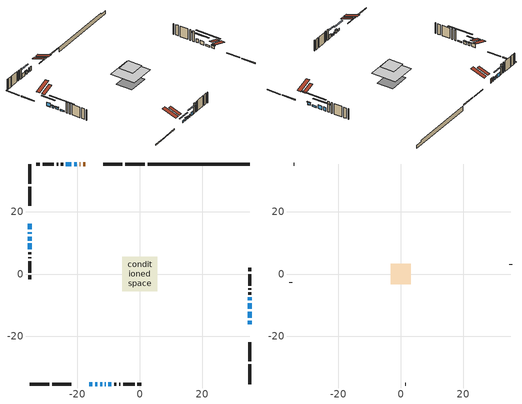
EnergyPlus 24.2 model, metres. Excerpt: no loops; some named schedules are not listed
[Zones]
conditioned space
 floor adiabatic (AdiabaticFloorConstruction): -5.59,-5.59 -5.59,5.59 5.59,5.59 5.59,-5.59 z2.92
 floor foundation (Slab1 construction): -4.62,-3.55 -4.62,3.55 4.62,3.55 4.62,-3.55 z-1.59
 wall outside (RimJoist1 construction): 1.68,35.33 -4.64,35.33 / -35.33,-35.33 -29,-35.33 / -35.33,35.33 -35.33,29 / 35.33,-35.33 35.33,-29 z0.48:0.78
 wall outside (RimJoist2 construction): -5.57,35.33 -11.71,35.33 / -28.07,-35.33 -21.94,-35.33 / -35.33,28.07 -35.33,21.94 / 35.33,-28.07 35.33,-21.94 z0.48:0.78
 wall outside (AdiabaticWallConstruction 1): -17.48,35.33 -18.22,35.33 / -19.15,35.33 -19.31,35.33 z0.48:2.51
 wall outside (AdiabaticWallConstruction): -20.24,35.33 -21,35.33 / -14.35,-35.33 -13.59,-35.33 z0.48:1.8; -16.17,-35.33 -15.28,-35.33 z0.48:1.45; -35.33,16.17 -35.33,14.39 / 35.33,-11.21 35.33,-9.38 / 35.33,-8.46 35.33,-7.54 / -21.93,35.33 -23.71,35.33 / -10.04,-35.33 -9.13,-35.33 z0.48:2.16; 35.33,-16.17 35.33,-14.95 z0.48:1.65; -35.33,13.46 -35.33,12.87 z0.48:1.57; -35.33,11.95 -35.33,10.72 z0.48:1.5; 35.33,-14.02 35.33,-12.14 / -35.33,9.8 -35.33,7.92 z0.48:1.09; -12.66,-35.33 -12.1,-35.33 / -11.17,-35.33 -10.97,-35.33 z0.48:1.7
 wall outside (Wall1 construction): -24.64,35.33 -25.32,35.33 / -8.2,-35.33 -7.52,-35.33 / -35.33,6.99 -35.33,6.31 / 35.33,-6.61 35.33,-5.93 z0.48:5.36
 wall outside (Wall2 construction): -26.25,35.33 -26.62,35.33 / -6.59,-35.33 -6.22,-35.33 / -35.33,5.38 -35.33,5 / 35.33,-5 35.33,-4.63 z0.48:5.36
 wall outside (Wall3 construction): -27.55,35.33 -31.17,35.33 / -5.29,-35.33 -1.67,-35.33 / -35.33,4.08 -35.33,0.45 / 35.33,-3.7 35.33,-0.08 z0.48:5.36
 wall outside (Wall4 construction): -32.1,35.33 -33.31,35.33 / -0.74,-35.33 0.47,-35.33 / -35.33,-0.47 -35.33,-1.68 / 35.33,0.85 35.33,2.06 z0.48:5.36
 wall foundation (FoundationWall1 construction): 2.61,35.33,-1.59 2.61,35.33,0.48 32.05,35.33,0.48 32.05,35.33,-0.22 35.33,35.33,-0.22 35.33,35.33,-1.59
 window (WindowConstruction): -20.24,35.33 -21,35.33 z0.48:1.8
 window (WindowConstruction 6): -16.17,-35.33 -15.28,-35.33 z0.48:1.45
 window (WindowConstruction 7): -35.33,16.17 -35.33,14.39 z0.48:2.16
 window (WindowConstruction 8): 35.33,-16.17 35.33,-14.95 z0.48:1.65
 window (WindowConstruction 9): -35.33,13.46 -35.33,12.87 z0.48:1.57
 window (WindowConstruction 10): -35.33,11.94 -35.33,10.73 z0.48:1.49
 window (WindowConstruction 13): 35.33,-14.02 35.33,-12.14 z0.48:1.09
 window (WindowConstruction 14): -35.33,9.8 -35.33,7.92 z0.48:1.09
 window (WindowConstruction 1): -14.35,-35.33 -13.59,-35.33 z0.48:1.8
 window (WindowConstruction 11): -12.66,-35.33 -12.1,-35.33 z0.48:1.7
 window (WindowConstruction 12): -11.17,-35.33 -10.97,-35.33 z0.48:1.7
 window (WindowConstruction 2): 35.33,-11.21 35.33,-9.38 z0.48:2.16
 window (WindowConstruction 3): 35.33,-8.46 35.33,-7.54 z0.48:2.16
 window (WindowConstruction 4): -21.93,35.33 -23.71,35.33 z0.48:2.16
 window (WindowConstruction 5): -10.04,-35.33 -9.13,-35.33 z0.48:2.16
 door (Door): -17.48,35.33 -18.22,35.33 z0.48:2.51
 door (Door 1): -19.15,35.33 -19.31,35.33 z0.48:2.51
 ceiling adiabatic (AdiabaticFloorConstruction): 5.59,-5.59 5.59,5.59 -5.59,5.59 -5.59,-5.59 z2.92
 roof outside (Roof2 construction): -16.55,35.33,5.36 -16.55,30.34,7.02 -15.24,30.34,7.02 -15.24,35.33,5.36; -17.1,-35.33,5.36 -17.1,-30.34,7.02 -18.41,-30.34,7.02 -18.41,-35.33,5.36; -35.33,17.1,5.36 -30.34,17.1,7.02 -30.34,18.41,7.02 -35.33,18.41,5.36; 35.33,-17.1,5.36 30.34,-17.1,7.02 30.34,-18.41,7.02 35.33,-18.41,5.36
attic - vented
 floor to conditioned space (Floor1 construction Reversed): -3.25,-3.25 -3.25,3.25 3.25,3.25 3.25,-3.25 z5.36
 wall outside (Wall5 construction): -34.24,35.33 -34.4,35.33 / 1.4,-35.33 1.56,-35.33 / -35.33,-2.61 -35.33,-2.77 / 35.33,2.98 35.33,3.15 z0.48:5.36
 roof outside (Roof1 construction): -14.31,35.33,5.36 -14.31,28.99,7.47 -12.64,28.99,7.47 -12.64,35.33,5.36; -19.34,-35.33,5.36 -19.34,-28.99,7.47 -21.01,-28.99,7.47 -21.01,-35.33,5.36; -35.33,19.34,5.36 -28.99,19.34,7.47 -28.99,21.01,7.47 -35.33,21.01,5.36; 35.33,-19.34,5.36 28.99,-19.34,7.47 28.99,-21.01,7.47 35.33,-21.01,5.36
shading: -21.2,35.33 -20.04,35.33 -20.04,35.74 -21.2,35.74 z2; -12.98,-35.33 -18.47,-35.33 -18.47,-35.74 -12.98,-35.74 z3.75; -35.33,12.09 -35.33,18.47 -35.74,18.47 -35.74,12.09 z4.46; 35.33,-14.75 35.33,-16.37 35.74,-16.37 35.74,-14.75 z1.85; -35.33,12.67 -35.33,13.66 -35.74,13.66 -35.74,12.67 z1.77; -35.33,10.52 -35.33,12.15 -35.74,12.15 -35.74,10.52 z1.7; 35.33,-7.28 35.33,-18.88 35.74,-18.88 35.74,-7.28 z5.95; -35.33,3.06 -35.33,14.66 -35.74,14.66 -35.74,3.06 z5.95; -13.39,-35.33 -14.55,-35.33 -14.55,-35.74 -13.39,-35.74 z2; 35.33,-7.08 35.33,-13.51 35.74,-13.51 35.74,-7.08 z4.46; 35.33,-5.24 35.33,-10.76 35.74,-10.76 35.74,-5.24 z4.46; -26.01,35.33 -19.63,35.33 -19.63,35.74 -26.01,35.74 z4.46; -6.83,-35.33 -12.35,-35.33 -12.35,-35.74 -6.83,-35.74 z4.46
[Building]
Building 1: Terrain=Suburbs
[Site:Location]
Erieau AUT_ON: Latitude {deg}=42.25; Longitude {deg}=-81.9; Time Zone {hr}=-5; Elevation {m}=178; Keep Site Location Information=Yes
[Site:GroundTemperature:Shallow]
5.2292, 3.30147, 3.1471, 4.0619, 7.73432, 11.3896, 14.5586, 16.5661, 16.7366, 15.1039, 12.0157, 8.47254
[Site:WaterMainsTemperature]
Calculation Method=Schedule; Temperature Schedule=mains temperature schedule
[Material] Roughness=Rough; Thermal Absorptance=0.9
Name | Thickness {m} | Conductivity {W/m-K} | Density {kg/m3} | Specific Heat {J/kg-K} | Solar Absorptance | Visible Absorptance
asphalt or fiberglass shingles | 0.00635 | 0.162714 | 1121.4 | 1465.45 | 0.4 | 0.4
ceiling stud and cavity | 0.1397 | 0.079977 | 65.682 | 1177.47 | 0.7 | 0.7
concrete 4.0 in. | 0.1016 | 1.803125 | 2242.8 | 837.4 | 0.7 | 0.7
concrete 8.0 in. | 0.2032 | 1.803125 | 2242.8 | 837.4 | 0.7 | 0.7
door material | 0.04445 | 0.0451087 | 512.64 | 1214.23 | 0.7 | 0.7
door material 1 | 0.04445 | 0.188738 | 512.64 | 1214.23 | 0.7 | 0.7
floor covering | 0.0127 | 0.0433444 | 54.468 | 1339.84 | 0.6 | 0.6
floor rigid ins; wall rigid ins | 0.512978 | 0.029427 | 32.04 | 1214.23 | 0.7 | 0.7
floor stud and cavity | 0.1397 | 1.75129 | 37.0049 | 1207.88 | 0.7 | 0.7
furniture material conditioned space 1 | 0.1524 | 0.115458 | 640.8 | 1214.23 | 0.6 | 0.6
gypsum board | 0.0127 | 0.160291 | 801 | 837.4 | 0.6 | 0.6
osb sheathing 0.5 in. | 0.0127 | 0.115458 | 512.64 | 1214.23 | 0.7 | 0.7
osb sheathing 0.75 in. | 0.01905 | 0.115458 | 512.64 | 1214.23 | 0.7 | 0.7
rim joist stud and cavity | 0.0508 | 0.177588 | 50.32683 | 1063.81 | 0.6 | 0.6
rim joist stud and cavity 1 | 0.0508 | 0.107068 | 50.32683 | 1063.81 | 0.6 | 0.6
roof stud and cavity | 0.2032 | 0.116946 | 78.34581 | 1123.46 | 0.7 | 0.7
wall stud and cavity | 0.1397 | 0.100175 | 139.0536 | 1170.24 | 0.7 | 0.7
wall stud and cavity 1 | 0.1397 | 0.119666 | 139.0536 | 1170.24 | 0.7 | 0.7
wall stud and cavity 2 | 0.1397 | 0.0989258 | 139.0536 | 1170.24 | 0.7 | 0.7
wall stud and cavity 3 | 0.1397 | 0.123006 | 139.0536 | 1170.24 | 0.7 | 0.7
wall stud and cavity 4 | 0.0889 | 6.9971 | 50.32683 | 1063.81 | 0.6 | 0.6
wall stud and cavity 5 | 0.0889 | 0.380278 | 52.3479 | 1209.89 | 0.7 | 0.7
wall stud and cavity 6 | 0.0889 | 0.391764 | 83.0341 | 1211.67 | 0.7 | 0.7
wood siding | 0.0254 | 0.102417 | 544.68 | 1172.36 | 0.4 | 0.4
wood siding 1 | 0.00254 | 0.102417 | 544.68 | 1172.36 | 0.4 | 0.4
wood siding 2; wood siding 3; wood siding 4 | 0.0254 | 0.102417 | 544.68 | 1172.36 | 0.7 | 0.7
[WindowMaterial:SimpleGlazingSystem]
Name | U-Factor {W/m2-K} | Solar Heat Gain Coefficient
WindowMaterial | 5.073293 | 0.65
WindowMaterial 1 | 2.42848 | 0.5
WindowMaterial 10 | 2.47958 | 0.5
WindowMaterial 11 | 2.56191 | 0.44
WindowMaterial 2 | 4.349348 | 0.7
WindowMaterial 3 | 4.752486 | 0.67
WindowMaterial 4 | 4.775198 | 0.67
WindowMaterial 5 | 5.237955 | 0.64
WindowMaterial 6 | 4.828 | 0.67
WindowMaterial 7 | 5.50028 | 0.63
WindowMaterial 8 | 4.91601 | 0.66
WindowMaterial 9 | 2.302429 | 0.57
[Construction]
AdiabaticFloorConstruction: floor stud and cavity, floor rigid ins, osb sheathing 0.75 in., floor covering
AdiabaticWallConstruction: wood siding 3, wall rigid ins, wall stud and cavity 5, gypsum board
AdiabaticWallConstruction 1: wood siding 4, wall rigid ins, wall stud and cavity 5, gypsum board
Door: door material
Door 1: door material 1
Floor1 construction Reversed: gypsum board, ceiling stud and cavity
FoundationWall1 construction: concrete 8.0 in.
furniture construction conditioned space 1: furniture material conditioned space 1
PartitionWallConstruction: gypsum board, wall stud and cavity 6, gypsum board
RimJoist1 construction: wood siding 2, rim joist stud and cavity
RimJoist2 construction: wood siding 2, rim joist stud and cavity 1
Roof1 construction: asphalt or fiberglass shingles
Roof2 construction: asphalt or fiberglass shingles, osb sheathing 0.75 in., roof stud and cavity, gypsum board
Slab1 construction: concrete 4.0 in.
Wall1 construction: wood siding, osb sheathing 0.5 in., wall stud and cavity, gypsum board
Wall2 construction: wood siding, osb sheathing 0.5 in., wall stud and cavity 1, gypsum board
Wall3 construction: wood siding, osb sheathing 0.5 in., wall stud and cavity 2, gypsum board
Wall4 construction: wood siding, osb sheathing 0.5 in., wall stud and cavity 3, gypsum board
Wall5 construction: wood siding 1, wall stud and cavity 4
WindowConstruction: WindowMaterial
WindowConstruction 1: WindowMaterial 1
WindowConstruction 10: WindowMaterial 8
WindowConstruction 11: WindowMaterial 9
WindowConstruction 12: WindowMaterial 10
WindowConstruction 13; WindowConstruction 14: WindowMaterial 11
WindowConstruction 2: WindowMaterial 2
WindowConstruction 3; WindowConstruction 5: WindowMaterial 3
WindowConstruction 4; WindowConstruction 7: WindowMaterial 4
WindowConstruction 6: WindowMaterial 5
WindowConstruction 8: WindowMaterial 6
WindowConstruction 9: WindowMaterial 7
[Zone] Multiplier=1; Part of Total Floor Area=Yes
Name | Volume {m3}
attic - vented | 14.5409
conditioned space | 472.5
[Space]
Name | Zone | Volume {m3}
attic - vented 1 | attic - vented | 14.5409
conditioned space 1 | conditioned space | 472.5
[ZoneInfiltration:EffectiveLeakageArea]
infil attic - vented 1: Zone or Space=attic - vented 1; Schedule=Always On Discrete; Effective Air Leakage Area {cm2}=2034.24; Stack Coefficient=0.000486099; Wind Coefficient=1.48964e-05
[ZoneMixing]
whole house fan mix: Zone or Space=attic - vented; Schedule=Always On Continuous; Design Flow Rate Calculation Method=Flow/Zone; Design Flow Rate {m3/s}=0; Source Zone or Space=conditioned space
[SurfaceProperty:ExposedFoundationPerimeter]
Slab1: Exposed Perimeter Calculation Method=TotalExposedPerimeter; Total Exposed Perimeter {m}=32.716
[InternalMass] Zone or ZoneList=conditioned space; Space or SpaceList=conditioned space 1
Name | Construction | Surface Area {m2}
furniture mass conditioned space 1 | furniture construction conditioned space 1 | 76.3604
partition wall mass | PartitionWallConstruction | 190.901
[Lights]
interior lighting: Zone or ZoneList or Space or SpaceList=conditioned space 1; Schedule=interior lighting schedule; Design Level Calculation Method=LightingLevel; Lighting Level {W}=343.2; Return Air Fraction=0; Fraction Radiant=0.6; Fraction Visible=0.2; Fraction Replaceable=1
[People]
occupants: Zone or ZoneList or Space or SpaceList=conditioned space 1; Number of People Schedule=occupants schedule; Number of People Calculation Method=People; Number of People=3; Fraction Radiant=0.314171; Sensible Heat Fraction=0.56303; Activity Level Schedule=occupants activity schedule; Carbon Dioxide Generation Rate {m3/s-W}=0; Enable ASHRAE 55 Comfort Warnings=No; Mean Radiant Temperature Calculation Type=EnclosureAveraged
[ElectricEquipment] Zone or ZoneList or Space or SpaceList=conditioned space 1; Design Level Calculation Method=EquipmentLevel
Name | Schedule | Design Level {W} | Fraction Latent | Fraction Radiant | Fraction Lost
clothes dryer | clothes dryer schedule | 140.772 | 0.015 | 0.081 | 0.85
clothes washer | clothes washer schedule | 32.1985 | 0.03 | 0.162 | 0.7
cooking range | cooking range schedule | 215.147 | 0.08 | 0.432 | 0.2
dishwasher | dishwasher schedule | 66.8632 | 0.3 | 0.18 | 0.4
fridge | fridge schedule | 72.9452 | 0 | 0.6 | 0
mech vent house fan | mech vent house fan schedule | 0 | 0 | 0 | 1
mech vent house fan cfis | mech vent house fan cfis schedule | 0 | 0 | 0 | 0
misc plug loads | misc plug loads schedule | 494.7 | 0.045 | 0.513 | 0.1
whole house fan | Always On Discrete | 0 | 0 | 0 | 1
[OtherEquipment] Zone or ZoneList or Space or SpaceList=conditioned space 1; Design Level Calculation Method=EquipmentLevel
Name | Fuel Type | Schedule | Design Level {W} | Fraction Latent | Fraction Radiant | Fraction Lost
clothes dryer 1 | Electricity | clothes dryer schedule | 0 | 0.015 | 0.081 | 0.85
cooking range 1 | Electricity | cooking range schedule | 0 | 0.08 | 0.432 | 0.2
general water use latent | None | general water use schedule | 62.594 | 1 | 0 | 0
general water use sensible | None | general water use schedule | -61.6891 | 0 | 0.6 | 0
mech vent house fan latent load | None | Always On Discrete | 0 | 1 | 0 | 0
mech vent house fan sensible load | None | Always On Discrete | 0 | 0 | 0 | 0
water heater energy adjustment1 | NaturalGas | Always On Discrete | 0.01 | 0 | 0 | 1
[ZoneInfiltration:DesignFlowRate] Zone or ZoneList or Space or SpaceList=conditioned space 1; Schedule=Always On Discrete; Design Flow Rate Calculation Method=Flow/Zone; Design Flow Rate {m3/s}=0
infil flow; natural vent flow; whole house fan flow
[Foundation:Kiva]
Foundation Kiva 1: Initial Indoor Air Temperature {C}=18; Wall Height Above Grade {m}=0.479999; Wall Depth Below Slab {m}=0.2032
[Foundation:Kiva:Settings]
Soil Conductivity {W/m-K}=0.849921; Soil Density {kg/m3}=1842.3; Soil Specific Heat {J/kg-K}=418.7; Ground Solar Absorptivity=0.9; Ground Thermal Absorptivity=0.9; Ground Surface Roughness {m}=0.03; Far-Field Width {m}=40; Deep-Ground Boundary Condition=ZeroFlux; Deep-Ground Depth {m}=40; Minimum Cell Dimension {m}=0.2; Maximum Cell Growth Coefficient=3; Simulation Timestep=Timestep
[Exterior:Lights]
exterior lighting: Schedule=exterior lighting schedule; Design Level {W}=75.6
[Schedule:Constant]
Name | Hourly Value
Always On Continuous; mech vent house fan schedule; mech vent house fan cfis schedule; Always On Discrete | 1
occupants activity schedule | 117.228
fridge schedule | 0
[Schedule:Week:Daily]
interior lighting schedule Week Rule - Jan1-Jan27: interior lighting schedule day, interior lighting schedule day, interior lighting schedule day, interior lighting schedule day, interior lighting schedule day, interior lighting schedule day, interior lighting schedule day, interior lighting schedule default day, interior lighting schedule default day, interior lighting schedule default day, interior lighting schedule default day, interior lighting schedule default day
interior lighting schedule Week Rule - Jan28-Feb3: interior lighting schedule day, interior lighting schedule day, interior lighting schedule day, interior lighting schedule day, interior lighting schedule day 1, interior lighting schedule day 1, interior lighting schedule day 1, interior lighting schedule default day, interior lighting schedule default day, interior lighting schedule default day, interior lighting schedule default day, interior lighting schedule default day
interior lighting schedule Week Rule - Feb4-Feb24: interior lighting schedule day 1, interior lighting schedule day 1, interior lighting schedule day 1, interior lighting schedule day 1, interior lighting schedule day 1, interior lighting schedule day 1, interior lighting schedule day 1, interior lighting schedule default day, interior lighting schedule default day, interior lighting schedule default day, interior lighting schedule default day, interior lighting schedule default day
interior lighting schedule Week Rule - Feb25-Mar3: interior lighting schedule day 1, interior lighting schedule day 1, interior lighting schedule day 1, interior lighting schedule day 1, interior lighting schedule day 2, interior lighting schedule day 2, interior lighting schedule day 2, interior lighting schedule default day, interior lighting schedule default day, interior lighting schedule default day, interior lighting schedule default day, interior lighting schedule default day
interior lighting schedule Week Rule - Mar4-Mar31: interior lighting schedule day 2, interior lighting schedule day 2, interior lighting schedule day 2, interior lighting schedule day 2, interior lighting schedule day 2, interior lighting schedule day 2, interior lighting schedule day 2, interior lighting schedule default day, interior lighting schedule default day, interior lighting schedule default day, interior lighting schedule default day, interior lighting schedule default day
interior lighting schedule Week Rule - Apr1-Apr28: interior lighting schedule day 3, interior lighting schedule day 3, interior lighting schedule day 3, interior lighting schedule day 3, interior lighting schedule day 3, interior lighting schedule day 3, interior lighting schedule day 3, interior lighting schedule default day, interior lighting schedule default day, interior lighting schedule default day, interior lighting schedule default day, interior lighting schedule default day
interior lighting schedule Week Rule - Apr29-May5: interior lighting schedule day 3, interior lighting schedule day 3, interior lighting schedule day 4, interior lighting schedule day 4, interior lighting schedule day 4, interior lighting schedule day 4, interior lighting schedule day 4, interior lighting schedule default day, interior lighting schedule default day, interior lighting schedule default day, interior lighting schedule default day, interior lighting schedule default day
interior lighting schedule Week Rule - May6-May26: interior lighting schedule day 4, interior lighting schedule day 4, interior lighting schedule day 4, interior lighting schedule day 4, interior lighting schedule day 4, interior lighting schedule day 4, interior lighting schedule day 4, interior lighting schedule default day, interior lighting schedule default day, interior lighting schedule default day, interior lighting schedule default day, interior lighting schedule default day
interior lighting schedule Week Rule - May27-Jun2: interior lighting schedule day 4, interior lighting schedule day 4, interior lighting schedule day 4, interior lighting schedule day 4, interior lighting schedule day 4, interior lighting schedule day 5, interior lighting schedule day 5, interior lighting schedule default day, interior lighting schedule default day, interior lighting schedule default day, interior lighting schedule default day, interior lighting schedule default day
interior lighting schedule Week Rule - Jun3-Jun30: interior lighting schedule day 5, interior lighting schedule day 5, interior lighting schedule day 5, interior lighting schedule day 5, interior lighting schedule day 5, interior lighting schedule day 5, interior lighting schedule day 5, interior lighting schedule default day, interior lighting schedule default day, interior lighting schedule default day, interior lighting schedule default day, interior lighting schedule default day
interior lighting schedule Week Rule - Jul1-Jul28: interior lighting schedule day 6, interior lighting schedule day 6, interior lighting schedule day 6, interior lighting schedule day 6, interior lighting schedule day 6, interior lighting schedule day 6, interior lighting schedule day 6, interior lighting schedule default day, interior lighting schedule default day, interior lighting schedule default day, interior lighting schedule default day, interior lighting schedule default day
interior lighting schedule Week Rule - Jul29-Aug4: interior lighting schedule day 6, interior lighting schedule day 6, interior lighting schedule day 6, interior lighting schedule day 7, interior lighting schedule day 7, interior lighting schedule day 7, interior lighting schedule day 7, interior lighting schedule default day, interior lighting schedule default day, interior lighting schedule default day, interior lighting schedule default day, interior lighting schedule default day
interior lighting schedule Week Rule - Aug5-Aug25: interior lighting schedule day 7, interior lighting schedule day 7, interior lighting schedule day 7, interior lighting schedule day 7, interior lighting schedule day 7, interior lighting schedule day 7, interior lighting schedule day 7, interior lighting schedule default day, interior lighting schedule default day, interior lighting schedule default day, interior lighting schedule default day, interior lighting schedule default day
interior lighting schedule Week Rule - Aug26-Sep1: interior lighting schedule day 7, interior lighting schedule day 7, interior lighting schedule day 7, interior lighting schedule day 7, interior lighting schedule day 7, interior lighting schedule day 7, interior lighting schedule day 8, interior lighting schedule default day, interior lighting schedule default day, interior lighting schedule default day, interior lighting schedule default day, interior lighting schedule default day
interior lighting schedule Week Rule - Sep2-Sep29: interior lighting schedule day 8, interior lighting schedule day 8, interior lighting schedule day 8, interior lighting schedule day 8, interior lighting schedule day 8, interior lighting schedule day 8, interior lighting schedule day 8, interior lighting schedule default day, interior lighting schedule default day, interior lighting schedule default day, interior lighting schedule default day, interior lighting schedule default day
interior lighting schedule Week Rule - Sep30-Oct6: interior lighting schedule day 8, interior lighting schedule day 9, interior lighting schedule day 9, interior lighting schedule day 9, interior lighting schedule day 9, interior lighting schedule day 9, interior lighting schedule day 9, interior lighting schedule default day, interior lighting schedule default day, interior lighting schedule default day, interior lighting schedule default day, interior lighting schedule default day
interior lighting schedule Week Rule - Oct7-Oct27: interior lighting schedule day 9, interior lighting schedule day 9, interior lighting schedule day 9, interior lighting schedule day 9, interior lighting schedule day 9, interior lighting schedule day 9, interior lighting schedule day 9, interior lighting schedule default day, interior lighting schedule default day, interior lighting schedule default day, interior lighting schedule default day, interior lighting schedule default day
interior lighting schedule Week Rule - Oct28-Nov3: interior lighting schedule day 9, interior lighting schedule day 9, interior lighting schedule day 9, interior lighting schedule day 9, interior lighting schedule day 10, interior lighting schedule day 10, interior lighting schedule day 10, interior lighting schedule default day, interior lighting schedule default day, interior lighting schedule default day, interior lighting schedule default day, interior lighting schedule default day
interior lighting schedule Week Rule - Nov4-Nov24: interior lighting schedule day 10, interior lighting schedule day 10, interior lighting schedule day 10, interior lighting schedule day 10, interior lighting schedule day 10, interior lighting schedule day 10, interior lighting schedule day 10, interior lighting schedule default day, interior lighting schedule default day, interior lighting schedule default day, interior lighting schedule default day, interior lighting schedule default day
interior lighting schedule Week Rule - Nov25-Dec1: interior lighting schedule day 10, interior lighting schedule day 10, interior lighting schedule day 10, interior lighting schedule day 10, interior lighting schedule day 10, interior lighting schedule day 10, interior lighting schedule day 11, interior lighting schedule default day, interior lighting schedule default day, interior lighting schedule default day, interior lighting schedule default day, interior lighting schedule default day
interior lighting schedule Week Rule - Dec2-Dec31: interior lighting schedule day 11, interior lighting schedule day 11, interior lighting schedule day 11, interior lighting schedule day 11, interior lighting schedule day 11, interior lighting schedule day 11, interior lighting schedule day 11, interior lighting schedule default day, interior lighting schedule default day, interior lighting schedule default day, interior lighting schedule default day, interior lighting schedule default day
occupants schedule Week Rule - Jan1-Dec31: occupants schedule day, occupants schedule day, occupants schedule day, occupants schedule day, occupants schedule day, occupants schedule day, occupants schedule day, occupants schedule default day, occupants schedule default day, occupants schedule default day, occupants schedule default day, occupants schedule default day
clothes dryer schedule Week Rule - Jan1-Dec31: clothes dryer schedule day, clothes dryer schedule day, clothes dryer schedule day, clothes dryer schedule day, clothes dryer schedule day, clothes dryer schedule day, clothes dryer schedule day, clothes dryer schedule default day, clothes dryer schedule default day, clothes dryer schedule default day, clothes dryer schedule default day, clothes dryer schedule default day
clothes washer schedule Week Rule - Jan1-Dec31: clothes washer schedule day, clothes washer schedule day, clothes washer schedule day, clothes washer schedule day, clothes washer schedule day, clothes washer schedule day, clothes washer schedule day, clothes washer schedule default day, clothes washer schedule default day, clothes washer schedule default day, clothes washer schedule default day, clothes washer schedule default day
cooking range schedule Week Rule - Jan1-Dec31: cooking range schedule day, cooking range schedule day, cooking range schedule day, cooking range schedule day, cooking range schedule day, cooking range schedule day, cooking range schedule day, cooking range schedule default day, cooking range schedule default day, cooking range schedule default day, cooking range schedule default day, cooking range schedule default day
dishwasher schedule Week Rule - Jan1-Dec31: dishwasher schedule day, dishwasher schedule day, dishwasher schedule day, dishwasher schedule day, dishwasher schedule day, dishwasher schedule day, dishwasher schedule day, dishwasher schedule default day, dishwasher schedule default day, dishwasher schedule default day, dishwasher schedule default day, dishwasher schedule default day
misc plug loads schedule Week Rule - Jan1-Dec31: misc plug loads schedule day, misc plug loads schedule day, misc plug loads schedule day, misc plug loads schedule day, misc plug loads schedule day, misc plug loads schedule day, misc plug loads schedule day, misc plug loads schedule default day, misc plug loads schedule default day, misc plug loads schedule default day, misc plug loads schedule default day, misc plug loads schedule default day
general water use schedule Week Rule - Jan1-Dec31: general water use schedule day, general water use schedule day, general water use schedule day, general water use schedule day, general water use schedule day, general water use schedule day, general water use schedule day, general water use schedule default day, general water use schedule default day, general water use schedule default day, general water use schedule default day, general water use schedule default day
exterior lighting schedule Week Rule - Jan1-Jan27: exterior lighting schedule day, exterior lighting schedule day, exterior lighting schedule day, exterior lighting schedule day, exterior lighting schedule day, exterior lighting schedule day, exterior lighting schedule day, exterior lighting schedule default day, exterior lighting schedule default day, exterior lighting schedule default day, exterior lighting schedule default day, exterior lighting schedule default day
exterior lighting schedule Week Rule - Jan28-Feb3: exterior lighting schedule day, exterior lighting schedule day, exterior lighting schedule day, exterior lighting schedule day, exterior lighting schedule day 1, exterior lighting schedule day 1, exterior lighting schedule day 1, exterior lighting schedule default day, exterior lighting schedule default day, exterior lighting schedule default day, exterior lighting schedule default day, exterior lighting schedule default day
exterior lighting schedule Week Rule - Feb4-Feb24: exterior lighting schedule day 1, exterior lighting schedule day 1, exterior lighting schedule day 1, exterior lighting schedule day 1, exterior lighting schedule day 1, exterior lighting schedule day 1, exterior lighting schedule day 1, exterior lighting schedule default day, exterior lighting schedule default day, exterior lighting schedule default day, exterior lighting schedule default day, exterior lighting schedule default day
exterior lighting schedule Week Rule - Feb25-Mar3: exterior lighting schedule day 1, exterior lighting schedule day 1, exterior lighting schedule day 1, exterior lighting schedule day 1, exterior lighting schedule day 2, exterior lighting schedule day 2, exterior lighting schedule day 2, exterior lighting schedule default day, exterior lighting schedule default day, exterior lighting schedule default day, exterior lighting schedule default day, exterior lighting schedule default day
exterior lighting schedule Week Rule - Mar4-Mar31: exterior lighting schedule day 2, exterior lighting schedule day 2, exterior lighting schedule day 2, exterior lighting schedule day 2, exterior lighting schedule day 2, exterior lighting schedule day 2, exterior lighting schedule day 2, exterior lighting schedule default day, exterior lighting schedule default day, exterior lighting schedule default day, exterior lighting schedule default day, exterior lighting schedule default day
exterior lighting schedule Week Rule - Apr1-Apr28: exterior lighting schedule day 3, exterior lighting schedule day 3, exterior lighting schedule day 3, exterior lighting schedule day 3, exterior lighting schedule day 3, exterior lighting schedule day 3, exterior lighting schedule day 3, exterior lighting schedule default day, exterior lighting schedule default day, exterior lighting schedule default day, exterior lighting schedule default day, exterior lighting schedule default day
exterior lighting schedule Week Rule - Apr29-May5: exterior lighting schedule day 3, exterior lighting schedule day 3, exterior lighting schedule day 4, exterior lighting schedule day 4, exterior lighting schedule day 4, exterior lighting schedule day 4, exterior lighting schedule day 4, exterior lighting schedule default day, exterior lighting schedule default day, exterior lighting schedule default day, exterior lighting schedule default day, exterior lighting schedule default day
exterior lighting schedule Week Rule - May6-May26: exterior lighting schedule day 4, exterior lighting schedule day 4, exterior lighting schedule day 4, exterior lighting schedule day 4, exterior lighting schedule day 4, exterior lighting schedule day 4, exterior lighting schedule day 4, exterior lighting schedule default day, exterior lighting schedule default day, exterior lighting schedule default day, exterior lighting schedule default day, exterior lighting schedule default day
exterior lighting schedule Week Rule - May27-Jun2: exterior lighting schedule day 4, exterior lighting schedule day 4, exterior lighting schedule day 4, exterior lighting schedule day 4, exterior lighting schedule day 4, exterior lighting schedule day 5, exterior lighting schedule day 5, exterior lighting schedule default day, exterior lighting schedule default day, exterior lighting schedule default day, exterior lighting schedule default day, exterior lighting schedule default day
exterior lighting schedule Week Rule - Jun3-Jun30: exterior lighting schedule day 5, exterior lighting schedule day 5, exterior lighting schedule day 5, exterior lighting schedule day 5, exterior lighting schedule day 5, exterior lighting schedule day 5, exterior lighting schedule day 5, exterior lighting schedule default day, exterior lighting schedule default day, exterior lighting schedule default day, exterior lighting schedule default day, exterior lighting schedule default day
exterior lighting schedule Week Rule - Jul1-Jul28: exterior lighting schedule day 6, exterior lighting schedule day 6, exterior lighting schedule day 6, exterior lighting schedule day 6, exterior lighting schedule day 6, exterior lighting schedule day 6, exterior lighting schedule day 6, exterior lighting schedule default day, exterior lighting schedule default day, exterior lighting schedule default day, exterior lighting schedule default day, exterior lighting schedule default day
exterior lighting schedule Week Rule - Jul29-Aug4: exterior lighting schedule day 6, exterior lighting schedule day 6, exterior lighting schedule day 6, exterior lighting schedule day 7, exterior lighting schedule day 7, exterior lighting schedule day 7, exterior lighting schedule day 7, exterior lighting schedule default day, exterior lighting schedule default day, exterior lighting schedule default day, exterior lighting schedule default day, exterior lighting schedule default day
exterior lighting schedule Week Rule - Aug5-Aug25: exterior lighting schedule day 7, exterior lighting schedule day 7, exterior lighting schedule day 7, exterior lighting schedule day 7, exterior lighting schedule day 7, exterior lighting schedule day 7, exterior lighting schedule day 7, exterior lighting schedule default day, exterior lighting schedule default day, exterior lighting schedule default day, exterior lighting schedule default day, exterior lighting schedule default day
exterior lighting schedule Week Rule - Aug26-Sep1: exterior lighting schedule day 7, exterior lighting schedule day 7, exterior lighting schedule day 7, exterior lighting schedule day 7, exterior lighting schedule day 7, exterior lighting schedule day 7, exterior lighting schedule day 8, exterior lighting schedule default day, exterior lighting schedule default day, exterior lighting schedule default day, exterior lighting schedule default day, exterior lighting schedule default day
exterior lighting schedule Week Rule - Sep2-Sep29: exterior lighting schedule day 8, exterior lighting schedule day 8, exterior lighting schedule day 8, exterior lighting schedule day 8, exterior lighting schedule day 8, exterior lighting schedule day 8, exterior lighting schedule day 8, exterior lighting schedule default day, exterior lighting schedule default day, exterior lighting schedule default day, exterior lighting schedule default day, exterior lighting schedule default day
exterior lighting schedule Week Rule - Sep30-Oct6: exterior lighting schedule day 8, exterior lighting schedule day 9, exterior lighting schedule day 9, exterior lighting schedule day 9, exterior lighting schedule day 9, exterior lighting schedule day 9, exterior lighting schedule day 9, exterior lighting schedule default day, exterior lighting schedule default day, exterior lighting schedule default day, exterior lighting schedule default day, exterior lighting schedule default day
exterior lighting schedule Week Rule - Oct7-Oct27: exterior lighting schedule day 9, exterior lighting schedule day 9, exterior lighting schedule day 9, exterior lighting schedule day 9, exterior lighting schedule day 9, exterior lighting schedule day 9, exterior lighting schedule day 9, exterior lighting schedule default day, exterior lighting schedule default day, exterior lighting schedule default day, exterior lighting schedule default day, exterior lighting schedule default day
exterior lighting schedule Week Rule - Oct28-Nov3: exterior lighting schedule day 9, exterior lighting schedule day 9, exterior lighting schedule day 9, exterior lighting schedule day 9, exterior lighting schedule day 10, exterior lighting schedule day 10, exterior lighting schedule day 10, exterior lighting schedule default day, exterior lighting schedule default day, exterior lighting schedule default day, exterior lighting schedule default day, exterior lighting schedule default day
[Schedule:Year]
interior lighting schedule: interior lighting schedule Week Rule - Jan1-Jan27, 1, 1, 1, 27, interior lighting schedule Week Rule - Jan28-Feb3, 1, 28, 2, 3, interior lighting schedule Week Rule - Feb4-Feb24, 2, 4, 2, 24, interior lighting schedule Week Rule - Feb25-Mar3, 2, 25, 3, 3, interior lighting schedule Week Rule - Mar4-Mar31, 3, 4, 3, 31, interior lighting schedule Week Rule - Apr1-Apr28, 4, 1, 4, 28, interior lighting schedule Week Rule - Apr29-May5, 4, 29, 5, 5, interior lighting schedule Week Rule - May6-May26, 5, 6, 5, 26, interior lighting schedule Week Rule - May27-Jun2, 5, 27, 6, 2, interior lighting schedule Week Rule - Jun3-Jun30, 6, 3, 6, 30, interior lighting schedule Week Rule - Jul1-Jul28, 7, 1, 7, 28, interior lighting schedule Week Rule - Jul29-Aug4, 7, 29, 8, 4, interior lighting schedule Week Rule - Aug5-Aug25, 8, 5, 8, 25, interior lighting schedule Week Rule - Aug26-Sep1, 8, 26, 9, 1, interior lighting schedule Week Rule - Sep2-Sep29, 9, 2, 9, 29, interior lighting schedule Week Rule - Sep30-Oct6, 9, 30, 10, 6, interior lighting schedule Week Rule - Oct7-Oct27, 10, 7, 10, 27, interior lighting schedule Week Rule - Oct28-Nov3, 10, 28, 11, 3, interior lighting schedule Week Rule - Nov4-Nov24, 11, 4, 11, 24, interior lighting schedule Week Rule - Nov25-Dec1, 11, 25, 12, 1, interior lighting schedule Week Rule - Dec2-Dec31, 12, 2, 12, 31
occupants schedule: occupants schedule Week Rule - Jan1-Dec31, 1, 1, 12, 31
clothes dryer schedule: clothes dryer schedule Week Rule - Jan1-Dec31, 1, 1, 12, 31
clothes washer schedule: clothes washer schedule Week Rule - Jan1-Dec31, 1, 1, 12, 31
cooking range schedule: cooking range schedule Week Rule - Jan1-Dec31, 1, 1, 12, 31
dishwasher schedule: dishwasher schedule Week Rule - Jan1-Dec31, 1, 1, 12, 31
misc plug loads schedule: misc plug loads schedule Week Rule - Jan1-Dec31, 1, 1, 12, 31
general water use schedule: general water use schedule Week Rule - Jan1-Dec31, 1, 1, 12, 31
exterior lighting schedule: exterior lighting schedule Week Rule - Jan1-Jan27, 1, 1, 1, 27, exterior lighting schedule Week Rule - Jan28-Feb3, 1, 28, 2, 3, exterior lighting schedule Week Rule - Feb4-Feb24, 2, 4, 2, 24, exterior lighting schedule Week Rule - Feb25-Mar3, 2, 25, 3, 3, exterior lighting schedule Week Rule - Mar4-Mar31, 3, 4, 3, 31, exterior lighting schedule Week Rule - Apr1-Apr28, 4, 1, 4, 28, exterior lighting schedule Week Rule - Apr29-May5, 4, 29, 5, 5, exterior lighting schedule Week Rule - May6-May26, 5, 6, 5, 26, exterior lighting schedule Week Rule - May27-Jun2, 5, 27, 6, 2, exterior lighting schedule Week Rule - Jun3-Jun30, 6, 3, 6, 30, exterior lighting schedule Week Rule - Jul1-Jul28, 7, 1, 7, 28, exterior lighting schedule Week Rule - Jul29-Aug4, 7, 29, 8, 4, exterior lighting schedule Week Rule - Aug5-Aug25, 8, 5, 8, 25, exterior lighting schedule Week Rule - Aug26-Sep1, 8, 26, 9, 1, exterior lighting schedule Week Rule - Sep2-Sep29, 9, 2, 9, 29, exterior lighting schedule Week Rule - Sep30-Oct6, 9, 30, 10, 6, exterior lighting schedule Week Rule - Oct7-Oct27, 10, 7, 10, 27, exterior lighting schedule Week Rule - Oct28-Nov3, 10, 28, 11, 3, exterior lighting schedule Week Rule - Nov4-Nov24, 11, 4, 11, 24, exterior lighting schedule Week Rule - Nov25-Dec1, 11, 25, 12, 1, exterior lighting schedule Week Rule - Dec2-Dec31, 12, 2, 12, 31
[Schedule:Compact]
mains temperature schedule: Through: 01/01, For: AllDays, Until: 24:00, 8.89333, Through: 01/02, For: AllDays, Until: 24:00, 8.82722, Through: 01/03, For: AllDays, Until: 24:00, 8.76167, Through: 01/04, For: AllDays, Until: 24:00, 8.69778, Through: 01/05, For: AllDays, Until: 24:00, 8.635, Through: 01/06, For: AllDays, Until: 24:00, 8.57333, Through: 01/07, For: AllDays, Until: 24:00, 8.51333, Through: 01/08, For: AllDays, Until: 24:00, 8.455, Through: 01/09, For: AllDays, Until: 24:00, 8.39778, Through: 01/10, For: AllDays, Until: 24:00, 8.34167, Through: 01/11, For: AllDays, Until: 24:00, 8.28722, Through: 01/12, For: AllDays, Until: 24:00, 8.23444, Through: 01/13, For: AllDays, Until: 24:00, 8.18278, Through: 01/14, For: AllDays, Until: 24:00, 8.13222, Through: 01/15, For: AllDays, Until: 24:00, 8.08389, Through: 01/16, For: AllDays, Until: 24:00, 8.03667, Through: 01/17, For: AllDays, Until: 24:00, 7.99111, Through: 01/18, For: AllDays, Until: 24:00, 7.94667, Through: 01/19, For: AllDays, Until: 24:00, 7.90389, Through: 01/20, For: AllDays, Until: 24:00, 7.86278, Through: 01/21, For: AllDays, Until: 24:00, 7.82333, Through: 01/22, For: AllDays, Until: 24:00, 7.78556, Through: 01/23, For: AllDays, Until: 24:00, 7.74889, Through: 01/24, For: AllDays, Until: 24:00, 7.71444, Through: 01/25, For: AllDays, Until: 24:00, 7.68111, Through: 01/26, For: AllDays, Until: 24:00, 7.64944, Through: 01/27, For: AllDays, Until: 24:00, 7.61944, Through: 01/28, For: AllDays, Until: 24:00, 7.59111, Through: 01/29, For: AllDays, Until: 24:00, 7.56444, Through: 01/30, For: AllDays, Until: 24:00, 7.53944, Through: 01/31, For: AllDays, Until: 24:00, 7.51611, Through: 02/01, For: AllDays, Until: 24:00, 7.49444, Through: 02/02, For: AllDays, Until: 24:00, 7.47389, Through: 02/03, For: AllDays, Until: 24:00, 7.45556, Through: 02/04, For: AllDays, Until: 24:00, 7.43889, Through: 02/05, For: AllDays, Until: 24:00, 7.42389, Through: 02/06, For: AllDays, Until: 24:00, 7.41056, Through: 02/07, For: AllDays, Until: 24:00, 7.39889, Through: 02/08, For: AllDays, Until: 24:00, 7.38833, Through: 02/09, For: AllDays, Until: 24:00, 7.38, Through: 02/10, For: AllDays, Until: 24:00, 7.37389, Through: 02/11, For: AllDays, Until: 24:00, 7.36889, Through: 02/12, For: AllDays, Until: 24:00, 7.36556, Through: 02/13, For: AllDays, Until: 24:00, 7.36389, Through: 02/14, For: AllDays, Until: 24:00, 7.36389, Through: 02/15, For: AllDays, Until: 24:00, 7.36611, Through: 02/16, For: AllDays, Until: 24:00, 7.36944, Through: 02/17, For: AllDays, Until: 24:00, 7.375, Through: 02/18, For: AllDays, Until: 24:00, 7.38167, Through: 02/19, For: AllDays, Until: 24:00, 7.39056, Through: 02/20, For: AllDays, Until: 24:00, 7.40056, Through: 02/21, For: AllDays, Until: 24:00, 7.41278, Through: 02/22, For: AllDays, Until: 24:00, 7.42667, Through: 02/23, For: AllDays, Until: 24:00, 7.44222, Through: 02/24, For: AllDays, Until: 24:00, 7.45889, Through: 02/25, For: AllDays, Until: 24:00, 7.47778, Through: 02/26, For: AllDays, Until: 24:00, 7.49833, Through: 02/27, For: AllDays, Until: 24:00, 7.52056, Through: 02/28, For: AllDays, Until: 24:00, 7.54444, Through: 03/01, For: AllDays, Until: 24:00, 7.56944, Through: 03/02, For: AllDays, Until: 24:00, 7.59667, Through: 03/03, For: AllDays, Until: 24:00, 7.62556, Through: 03/04, For: AllDays, Until: 24:00, 7.65556, Through: 03/05, For: AllDays, Until: 24:00, 7.68778, Through: 03/06, For: AllDays, Until: 24:00, 7.72111, Through: 03/07, For: AllDays, Until: 24:00, 7.75611, Through: 03/08, For: AllDays, Until: 24:00, 7.79278, Through: 03/09, For: AllDays, Until: 24:00, 7.83111, Through: 03/10, For: AllDays, Until: 24:00, 7.87111, Through: 03/11, For: AllDays, Until: 24:00, 7.91222, Through: 03/12, For: AllDays, Until: 24:00, 7.95556, Through: 03/13, For: AllDays, Until: 24:00, 8, Through: 03/14, For: AllDays, Until: 24:00, 8.04556, Through: 03/15, For: AllDays, Until: 24:00, 8.09333, Through: 03/16, For: AllDays, Until: 24:00, 8.14222, Through: 03/17, For: AllDays, Until: 24:00, 8.19278, Through: 03/18, For: AllDays, Until: 24:00, 8.24444, Through: 03/19, For: AllDays, Until: 24:00, 8.29778, Through: 03/20, For: AllDays, Until: 24:00, 8.35278, Through: 03/21, For: AllDays, Until: 24:00, 8.40889, Through: 03/22, For: AllDays, Until: 24:00, 8.46611, Through: 03/23, For: AllDays, Until: 24:00, 8.52556, Through: 03/24, For: AllDays, Until: 24:00, 8.58556, Through: 03/25, For: AllDays, Until: 24:00, 8.64722, Through: 03/26, For: AllDays, Until: 24:00, 8.71, Through: 03/27, For: AllDays, Until: 24:00, 8.77444, Through: 03/28, For: AllDays, Until: 24:00, 8.84, Through: 03/29, For: AllDays, Until: 24:00, 8.90667, Through: 03/30, For: AllDays, Until: 24:00, 8.975, Through: 03/31, For: AllDays, Until: 24:00, 9.04389, Through: 04/01, For: AllDays, Until: 24:00, 9.11444, Through: 04/02, For: AllDays, Until: 24:00, 9.18611, Through: 04/03, For: AllDays, Until: 24:00, 9.25889, Through: 04/04, For: AllDays, Until: 24:00, 9.33278, Through: 04/05, For: AllDays, Until: 24:00, 9.40833, Through: 04/06, For: AllDays, Until: 24:00, 9.48444, Through: 04/07, For: AllDays, Until: 24:00, 9.56167, Through: 04/08, For: AllDays, Until: 24:00, 9.64, Through: 04/09, For: AllDays, Until: 24:00, 9.71889, Through: 04/10, For: AllDays, Until: 24:00, 9.79944, Through: 04/11, For: AllDays, Until: 24:00, 9.88056, Through: 04/12, For: AllDays, Until: 24:00, 9.96333, Through: 04/13, For: AllDays, Until: 24:00, 10.0461, Through: 04/14, For: AllDays, Until: 24:00, 10.1306, Through: 04/15, For: AllDays, Until: 24:00, 10.2156, Through: 04/16, For: AllDays, Until: 24:00, 10.3011, Through: 04/17, For: AllDays, Until: 24:00, 10.3878, Through: 04/18, For: AllDays, Until: 24:00, 10.4756, Through: 04/19, For: AllDays, Until: 24:00, 10.5639, Through: 04/20, For: AllDays, Until: 24:00, 10.6528, Through: 04/21, For: AllDays, Until: 24:00, 10.7422, Through: 04/22, For: AllDays, Until: 24:00, 10.8328, Through: 04/23, For: AllDays, Until: 24:00, 10.9239, Through: 04/24, For: AllDays, Until: 24:00, 11.0156, Through: 04/25, For: AllDays, Until: 24:00, 11.1083, Through: 04/26, For: AllDays, Until: 24:00, 11.2011, Through: 04/27, For: AllDays, Until: 24:00, 11.295, Through: 04/28, For: AllDays, Until: 24:00, 11.3889, Through: 04/29, For: AllDays, Until: 24:00, 11.4833, Through: 04/30, For: AllDays, Until: 24:00, 11.5783, Through: 05/01, For: AllDays, Until: 24:00, 11.6739, Through: 05/02, For: AllDays, Until: 24:00, 11.77, Through: 05/03, For: AllDays, Until: 24:00, 11.8661, Through: 05/04, For: AllDays, Until: 24:00, 11.9633, Through: 05/05, For: AllDays, Until: 24:00, 12.06, Through: 05/06, For: AllDays, Until: 24:00, 12.1578, Through: 05/07, For: AllDays, Until: 24:00, 12.255, Through: 05/08, For: AllDays, Until: 24:00, 12.3533, Through: 05/09, For: AllDays, Until: 24:00, 12.4511, Through: 05/10, For: AllDays, Until: 24:00, 12.5494, Through: 05/11, For: AllDays, Until: 24:00, 12.6483, Through: 05/12, For: AllDays, Until: 24:00, 12.7467, Through: 05/13, For: AllDays, Until: 24:00, 12.8456, Through: 05/14, For: AllDays, Until: 24:00, 12.9444, Through: 05/15, For: AllDays, Until: 24:00, 13.0433, Through: 05/16, For: AllDays, Until: 24:00, 13.1422, Through: 05/17, For: AllDays, Until: 24:00, 13.2411, Through: 05/18, For: AllDays, Until: 24:00, 13.34, Through: 05/19, For: AllDays, Until: 24:00, 13.4383, Through: 05/20, For: AllDays, Until: 24:00, 13.5372, Through: 05/21, For: AllDays, Until: 24:00, 13.6356, Through: 05/22, For: AllDays, Until: 24:00, 13.7339, Through: 05/23, For: AllDays, Until: 24:00, 13.8322, Through: 05/24, For: AllDays, Until: 24:00, 13.9306, Through: 05/25, For: AllDays, Until: 24:00, 14.0283, Through: 05/26, For: AllDays, Until: 24:00, 14.1256, Through: 05/27, For: AllDays, Until: 24:00, 14.2228, Through: 05/28, For: AllDays, Until: 24:00, 14.3194, Through: 05/29, For: AllDays, Until: 24:00, 14.4161, Through: 05/30, For: AllDays, Until: 24:00, 14.5122, Through: 05/31, For: AllDays, Until: 24:00, 14.6078, Through: 06/01, For: AllDays, Until: 24:00, 14.7033, Through: 06/02, For: AllDays, Until: 24:00, 14.7978, Through: 06/03, For: AllDays, Until: 24:00, 14.8922, Through: 06/04, For: AllDays, Until: 24:00, 14.9861, Through: 06/05, For: AllDays, Until: 24:00, 15.0789, Through: 06/06, For: AllDays, Until: 24:00, 15.1717, Through: 06/07, For: AllDays, Until: 24:00, 15.2639, Through: 06/08, For: AllDays, Until: 24:00, 15.355, Through: 06/09, For: AllDays, Until: 24:00, 15.4456, Through: 06/10, For: AllDays, Until: 24:00, 15.5356, Through: 06/11, For: AllDays, Until: 24:00, 15.625, Through: 06/12, For: AllDays, Until: 24:00, 15.7139, Through: 06/13, For: AllDays, Until: 24:00, 15.8017, Through: 06/14, For: AllDays, Until: 24:00, 15.8883, Through: 06/15, For: AllDays, Until: 24:00, 15.9744, Through: 06/16, For: AllDays, Until: 24:00, 16.06, Through: 06/17, For: AllDays, Until: 24:00, 16.1444, Through: 06/18, For: AllDays, Until: 24:00, 16.2278, Through: 06/19, For: AllDays, Until: 24:00, 16.3106, Through: 06/20, For: AllDays, Until: 24:00, 16.3922, Through: 06/21, For: AllDays, Until: 24:00, 16.4728, Through: 06/22, For: AllDays, Until: 24:00, 16.5522, Through: 06/23, For: AllDays, Until: 24:00, 16.6311, Through: 06/24, For: AllDays, Until: 24:00, 16.7089, Through: 06/25, For: AllDays, Until: 24:00, 16.7856, Through: 06/26, For: AllDays, Until: 24:00, 16.8606, Through: 06/27, For: AllDays, Until: 24:00, 16.935, Through: 06/28, For: AllDays, Until: 24:00, 17.0083, Through: 06/29, For: AllDays, Until: 24:00, 17.0806, Through: 06/30, For: AllDays, Until: 24:00, 17.1511, Through: 07/01, For: AllDays, Until: 24:00, 17.2211, Through: 07/02, For: AllDays, Until: 24:00, 17.2894, Through: 07/03, For: AllDays, Until: 24:00, 17.3567, Through: 07/04, For: AllDays, Until: 24:00, 17.4228, Through: 07/05, For: AllDays, Until: 24:00, 17.4878, Through: 07/06, For: AllDays, Until: 24:00, 17.5511, Through: 07/07, For: AllDays, Until: 24:00, 17.6133, Through: 07/08, For: AllDays, Until: 24:00, 17.6739, Through: 07/09, For: AllDays, Until: 24:00, 17.7333, Through: 07/10, For: AllDays, Until: 24:00, 17.7911, Through: 07/11, For: AllDays, Until: 24:00, 17.8478, Through: 07/12, For: AllDays, Until: 24:00, 17.9033, Through: 07/13, For: AllDays, Until: 24:00, 17.9572, Through: 07/14, For: AllDays, Until: 24:00, 18.0094, Through: 07/15, For: AllDays, Until: 24:00, 18.0606, Through: 07/16, For: AllDays, Until: 24:00, 18.11, Through: 07/17, For: AllDays, Until: 24:00, 18.1578, Through: 07/18, For: AllDays, Until: 24:00, 18.2044, Through: 07/19, For: AllDays, Until: 24:00, 18.2494, Through: 07/20, For: AllDays, Until: 24:00, 18.2928, Through: 07/21, For: AllDays, Until: 24:00, 18.335, Through: 07/22, For: AllDays, Until: 24:00, 18.3756, Through: 07/23, For: AllDays, Until: 24:00, 18.4139, Through: 07/24, For: AllDays, Until: 24:00, 18.4517, Through: 07/25, For: AllDays, Until: 24:00, 18.4872, Through: 07/26, For: AllDays, Until: 24:00, 18.5211, Through: 07/27, For: AllDays, Until: 24:00, 18.5539, Through: 07/28, For: AllDays, Until: 24:00, 18.5844, Through: 07/29, For: AllDays, Until: 24:00, 18.6139, Through: 07/30, For: AllDays, Until: 24:00, 18.6417, Through: 07/31, For: AllDays, Until: 24:00, 18.6678, Through: 08/01, For: AllDays, Until: 24:00, 18.6917, Through: 08/02, For: AllDays, Until: 24:00, 18.7144, Through: 08/03, For: AllDays, Until: 24:00, 18.7356, Through: 08/04, For: AllDays, Until: 24:00, 18.755, Through: 08/05, For: AllDays, Until: 24:00, 18.7728, Through: 08/06, For: AllDays, Until: 24:00, 18.7889, Through: 08/07, For: AllDays, Until: 24:00, 18.8028, Through: 08/08, For: AllDays, Until: 24:00, 18.8156, Through: 08/09, For: AllDays, Until: 24:00, 18.8267, Through: 08/10, For: AllDays, Until: 24:00, 18.8361, Through: 08/11, For: AllDays, Until: 24:00, 18.8433, Through: 08/12, For: AllDays, Until: 24:00, 18.8494, Through: 08/13, For: AllDays, Until: 24:00, 18.8533, Through: 08/14, For: AllDays, Until: 24:00, 18.8561, Through: 08/15, For: AllDays, Until: 24:00, 18.8567, Through: 08/16, For: AllDays, Until: 24:00, 18.8561, Through: 08/17, For: AllDays, Until: 24:00, 18.8533, Through: 08/18, For: AllDays, Until: 24:00, 18.8489, Through: 08/19, For: AllDays, Until: 24:00, 18.8428, Through: 08/20, For: AllDays, Until: 24:00, 18.835, Through: 08/21, For: AllDays, Until: 24:00, 18.8256, Through: 08/22, For: AllDays, Until: 24:00, 18.8144, Through: 08/23, For: AllDays, Until: 24:00, 18.8017, Through: 08/24, For: AllDays, Until: 24:00, 18.7872, Through: 08/25, For: AllDays, Until: 24:00, 18.7711, Through: 08/26, For: AllDays, Until: 24:00, 18.7533, Through: 08/27, For: AllDays, Until: 24:00, 18.7339, Through: 08/28, For: AllDays, Until: 24:00, 18.7128, Through: 08/29, For: AllDays, Until: 24:00, 18.69, Through: 08/30, For: AllDays, Until: 24:00, 18.6656, Through: 08/31, For: AllDays, Until: 24:00, 18.6394, Through: 09/01, For: AllDays, Until: 24:00, 18.6117, Through: 09/02, For: AllDays, Until: 24:00, 18.5822, Through: 09/03, For: AllDays, Until: 24:00, 18.5511, Through: 09/04, For: AllDays, Until: 24:00, 18.5183, Through: 09/05, For: AllDays, Until: 24:00, 18.4839, Through: 09/06, For: AllDays, Until: 24:00, 18.4483, Through: 09/07, For: AllDays, Until: 24:00, 18.4111, Through: 09/08, For: AllDays, Until: 24:00, 18.3717, Through: 09/09, For: AllDays, Until: 24:00, 18.3311, Through: 09/10, For: AllDays, Until: 24:00, 18.2894, Through: 09/11, For: AllDays, Until: 24:00, 18.2456, Through: 09/12, For: AllDays, Until: 24:00, 18.2006, Through: 09/13, For: AllDays, Until: 24:00, 18.1539, Through: 09/14, For: AllDays, Until: 24:00, 18.1056, Through: 09/15, For: AllDays, Until: 24:00, 18.0561, Through: 09/16, For: AllDays, Until: 24:00, 18.005, Through: 09/17, For: AllDays, Until: 24:00, 17.9528, Through: 09/18, For: AllDays, Until: 24:00, 17.8983, Through: 09/19, For: AllDays, Until: 24:00, 17.8433, Through: 09/20, For: AllDays, Until: 24:00, 17.7867, Through: 09/21, For: AllDays, Until: 24:00, 17.7283, Through: 09/22, For: AllDays, Until: 24:00, 17.6689, Through: 09/23, For: AllDays, Until: 24:00, 17.6078, Through: 09/24, For: AllDays, Until: 24:00, 17.5456, Through: 09/25, For: AllDays, Until: 24:00, 17.4822, Through: 09/26, For: AllDays, Until: 24:00, 17.4172, Through: 09/27, For: AllDays, Until: 24:00, 17.3511, Through: 09/28, For: AllDays, Until: 24:00, 17.2839, Through: 09/29, For: AllDays, Until: 24:00, 17.215, Through: 09/30, For: AllDays, Until: 24:00, 17.1456, Through: 10/01, For: AllDays, Until: 24:00, 17.0744, Through: 10/02, For: AllDays, Until: 24:00, 17.0022, Through: 10/03, For: AllDays, Until: 24:00, 16.9289, Through: 10/04, For: AllDays, Until: 24:00, 16.8544, Through: 10/05, For: AllDays, Until: 24:00, 16.7789, Through: 10/06, For: AllDays, Until: 24:00, 16.7022, Through: 10/07, For: AllDays, Until: 24:00, 16.6244, Through: 10/08, For: AllDays, Until: 24:00, 16.5456, Through: 10/09, For: AllDays, Until: 24:00, 16.4661, Through: 10/10, For: AllDays, Until: 24:00, 16.385, Through: 10/11, For: AllDays, Until: 24:00, 16.3033, Through: 10/12, For: AllDays, Until: 24:00, 16.2206, Through: 10/13, For: AllDays, Until: 24:00, 16.1372, Through: 10/14, For: AllDays, Until: 24:00, 16.0528, Through: 10/15, For: AllDays, Until: 24:00, 15.9672, Through: 10/16, For: AllDays, Until: 24:00, 15.8811, Through: 10/17, For: AllDays, Until: 24:00, 15.7939, Through: 10/18, For: AllDays, Until: 24:00, 15.7061, Through: 10/19, For: AllDays, Until: 24:00, 15.6172, Through: 10/20, For: AllDays, Until: 24:00, 15.5283, Through: 10/21, For: AllDays, Until: 24:00, 15.4383, Through: 10/22, For: AllDays, Until: 24:00, 15.3472, Through: 10/23, For: AllDays, Until: 24:00, 15.2561, Through: 10/24, For: AllDays, Until: 24:00, 15.1639, Through: 10/25, For: AllDays, Until: 24:00, 15.0711, Through: 10/26, For: AllDays, Until: 24:00, 14.9778, Through: 10/27, For: AllDays, Until: 24:00, 14.8839, Through: 10/28, For: AllDays, Until: 24:00, 14.79, Through: 10/29, For: AllDays, Until: 24:00, 14.695, Through: 10/30, For: AllDays, Until: 24:00, 14.6, Through: 10/31, For: AllDays, Until: 24:00, 14.5039, Through: 11/01, For: AllDays, Until: 24:00, 14.4078, Through: 11/02, For: AllDays, Until: 24:00, 14.3111, Through: 11/03, For: AllDays, Until: 24:00, 14.2144, Through: 11/04, For: AllDays, Until: 24:00, 14.1172, Through: 11/05, For: AllDays, Until: 24:00, 14.02, Through: 11/06, For: AllDays, Until: 24:00, 13.9222, Through: 11/07, For: AllDays, Until: 24:00, 13.8239, Through: 11/08, For: AllDays, Until: 24:00, 13.7256, Through: 11/09, For: AllDays, Until: 24:00, 13.6272, Through: 11/10, For: AllDays, Until: 24:00, 13.5289, Through: 11/11, For: AllDays, Until: 24:00, 13.43, Through: 11/12, For: AllDays, Until: 24:00, 13.3311, Through: 11/13, For: AllDays, Until: 24:00, 13.2322, Through: 11/14, For: AllDays, Until: 24:00, 13.1333, Through: 11/15, For: AllDays, Until: 24:00, 13.0344, Through: 11/16, For: AllDays, Until: 24:00, 12.9356, Through: 11/17, For: AllDays, Until: 24:00, 12.8372, Through: 11/18, For: AllDays, Until: 24:00, 12.7383, Through: 11/19, For: AllDays, Until: 24:00, 12.6394, Through: 11/20, For: AllDays, Until: 24:00, 12.5411, Through: 11/21, For: AllDays, Until: 24:00, 12.4428, Through: 11/22, For: AllDays, Until: 24:00, 12.3444, Through: 11/23, For: AllDays, Until: 24:00, 12.2467, Through: 11/24, For: AllDays, Until: 24:00, 12.1494, Through: 11/25, For: AllDays, Until: 24:00, 12.0517, Through: 11/26, For: AllDays, Until: 24:00, 11.955, Through: 11/27, For: AllDays, Until: 24:00, 11.8583, Through: 11/28, For: AllDays, Until: 24:00, 11.7617, Through: 11/29, For: AllDays, Until: 24:00, 11.6661, Through: 11/30, For: AllDays, Until: 24:00, 11.5706, Through: 12/01, For: AllDays, Until: 24:00, 11.4756, Through: 12/02, For: AllDays, Until: 24:00, 11.3806, Through: 12/03, For: AllDays, Until: 24:00, 11.2867, Through: 12/04, For: AllDays, Until: 24:00, 11.1933, Through: 12/05, For: AllDays, Until: 24:00, 11.1, Through: 12/06, For: AllDays, Until: 24:00, 11.0078, Through: 12/07, For: AllDays, Until: 24:00, 10.9161, Through: 12/08, For: AllDays, Until: 24:00, 10.825, Through: 12/09, For: AllDays, Until: 24:00, 10.735, Through: 12/10, For: AllDays, Until: 24:00, 10.645, Through: 12/11, For: AllDays, Until: 24:00, 10.5561, Through: 12/12, For: AllDays, Until: 24:00, 10.4678, Through: 12/13, For: AllDays, Until: 24:00, 10.3806, Through: 12/14, For: AllDays, Until: 24:00, 10.2939, Through: 12/15, For: AllDays, Until: 24:00, 10.2083, Through: 12/16, For: AllDays, Until: 24:00, 10.1233, Through: 12/17, For: AllDays, Until: 24:00, 10.0389, Through: 12/18, For: AllDays, Until: 24:00, 9.95611, Through: 12/19, For: AllDays, Until: 24:00, 9.87389, Through: 12/20, For: AllDays, Until: 24:00, 9.79278, Through: 12/21, For: AllDays, Until: 24:00, 9.71222, Through: 12/22, For: AllDays, Until: 24:00, 9.63333, Through: 12/23, For: AllDays, Until: 24:00, 9.555, Through: 12/24, For: AllDays, Until: 24:00, 9.47778, Through: 12/25, For: AllDays, Until: 24:00, 9.40167, Through: 12/26, For: AllDays, Until: 24:00, 9.32667, Through: 12/27, For: AllDays, Until: 24:00, 9.25278, Through: 12/28, For: AllDays, Until: 24:00, 9.18, Through: 12/29, For: AllDays, Until: 24:00, 9.10833, Through: 12/30, For: AllDays, Until: 24:00, 9.03833, Through: 12/31, For: AllDays, Until: 24:00, 8.96889
